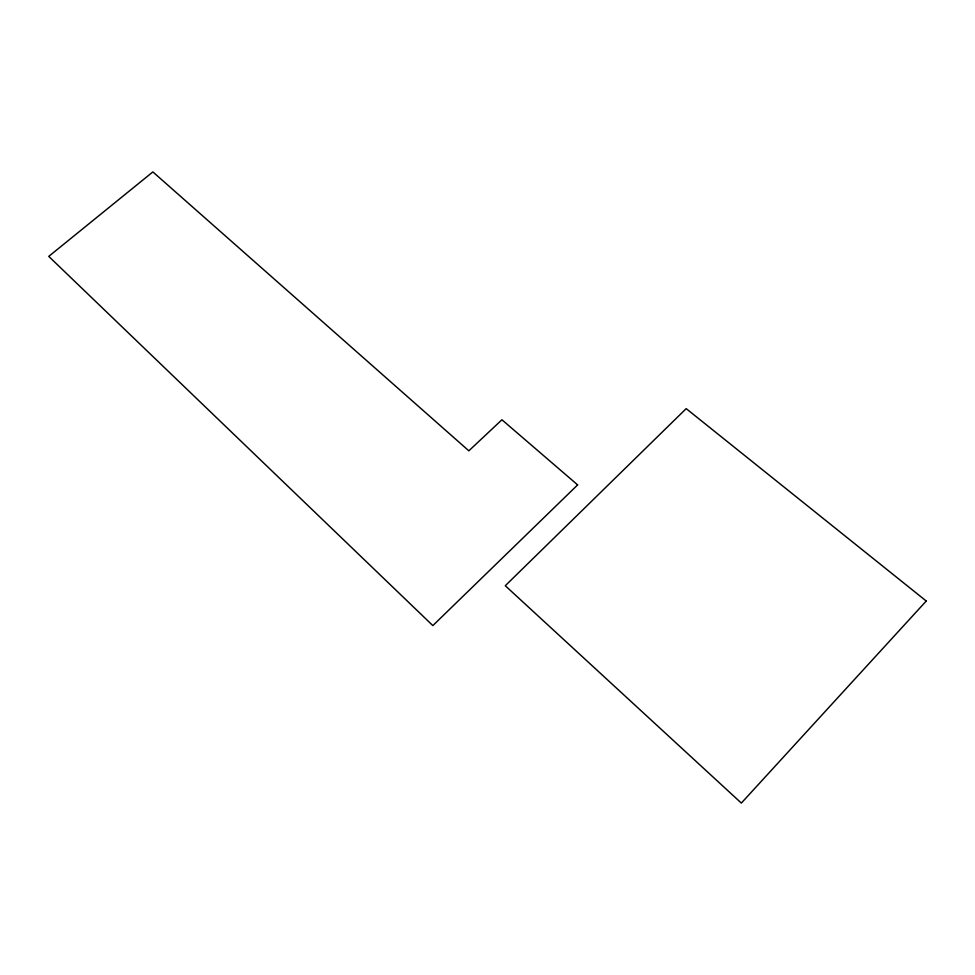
<?xml version="1.0" encoding="UTF-8"?>
<svg xmlns="http://www.w3.org/2000/svg" width="975" height="975" viewBox="0 0 975 975"><rect width="100%" height="100%" fill="white"/><g stroke="black" fill="none" stroke-linecap="round" stroke-linejoin="round"><path stroke-width="1.46" d="M926.25 601.027L741.353 803.083L505.282 585.731L686.193 408.635L926.25 601.027M577.639 484.904L432.839 625.597L48.75 256.388L152.868 171.917L468.841 450.816L501.93 419.774L577.639 484.904"/></g></svg>
